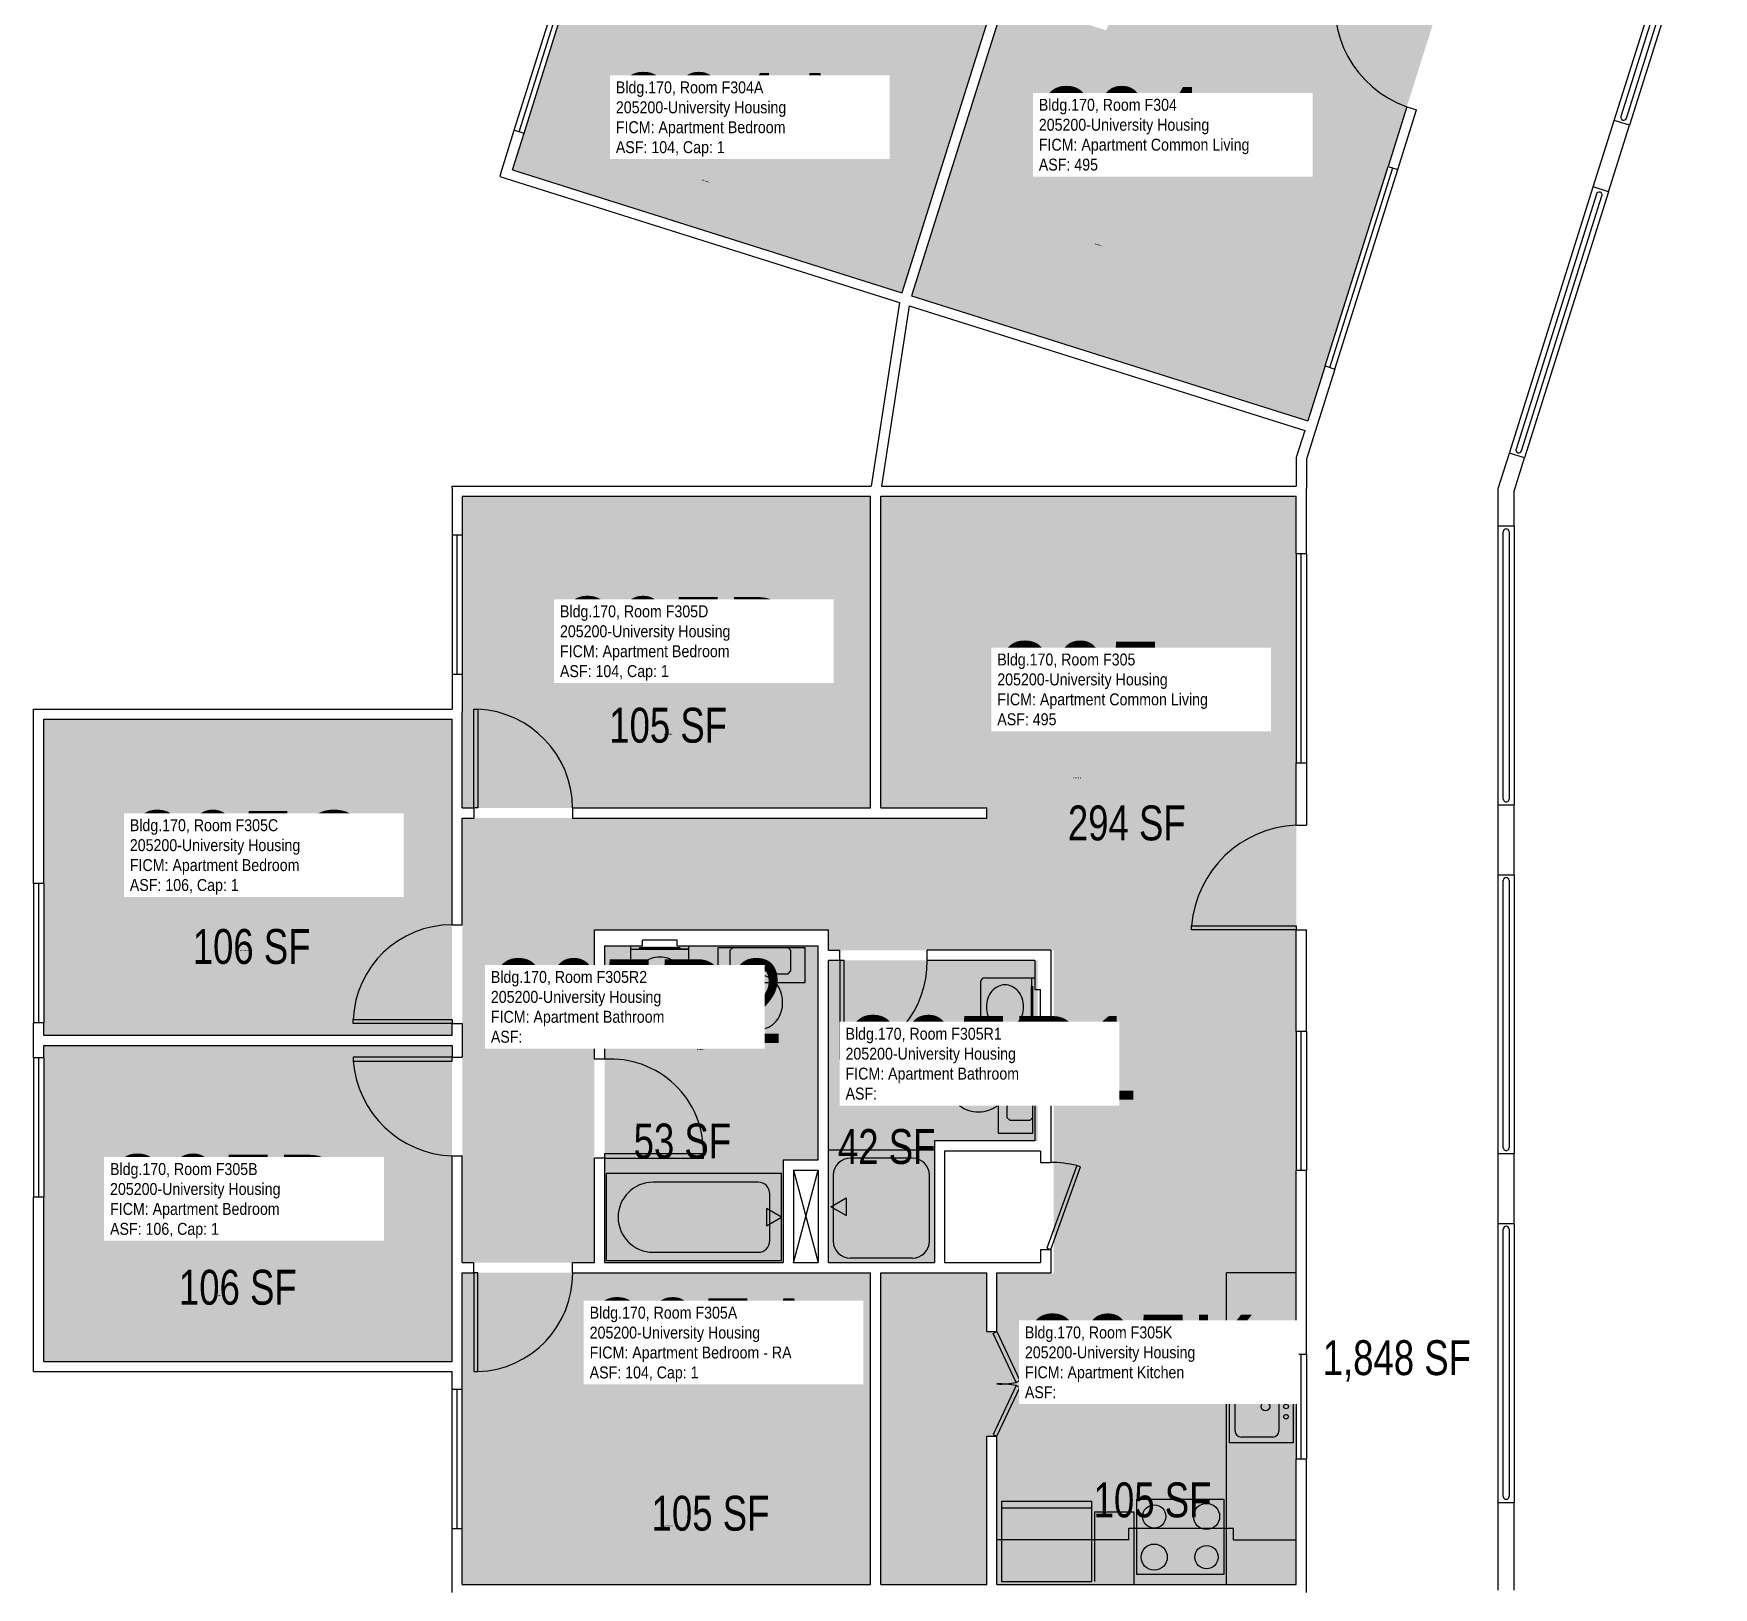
# Model space of a CAD drawing. Header units: inches. Extents: x -56 to 1185, y -144 to 3121.
# Drawn here: x -56 to 522, y 1521 to 2055 of the extents above; entities that cross this region are included whole.
import ezdxf
from ezdxf.enums import TextEntityAlignment as Align

# ---------------------------------------------------------------- set-up
doc = ezdxf.new("R2010")
doc.units = ezdxf.units.IN
doc.header["$LTSCALE"] = 10
doc.header["$MEASUREMENT"] = 0
for name, color, linetype in [('A-DOOR', 2, 'CONTINUOUS'), ('A-FLOR', 3, 'CONTINUOUS'), ('A-GLAZ', 1, 'CONTINUOUS'), ('A-IDEN-RNUM', 7, 'CONTINUOUS'), ('A-IDEN-SNUM', 4, 'CONTINUOUS'), ('A-IDEN-VNUM', 4, 'CONTINUOUS'), ('A-WALL', 5, 'CONTINUOUS'), ('AREA-TEXT', 3, 'CONTINUOUS'), ('P-SANR-FIXT', 2, 'CONTINUOUS'), ('Rooms-Category-Color', 7, 'CONTINUOUS'), ('Rooms-College-Color', 7, 'CONTINUOUS'), ('Rooms-Department-Color', 7, 'CONTINUOUS'), ('Rooms-Division-Color', 7, 'CONTINUOUS'), ('Rooms-Information', 7, 'CONTINUOUS')]:
    doc.layers.add(name, color=color, linetype=linetype)
doc.styles.add('CP_AREA', font='arial.ttf', dxfattribs={"height": 15})
doc.styles.add('CP_ROOMSNUMBER', font='arial.ttf', dxfattribs={"height": 1})
doc.styles.add('CP_ROOMVNUMBER', font='arial.ttf', dxfattribs={"width": 0.85, "height": 0.075})

msp = doc.modelspace()

# ---------------------------------------------------------------- hatches: boundary and pattern name
at = {"layer": 'Rooms-Category-Color', "true_color": 0x728ef3}
for points in [[(187.61, 2260.07), (141.6, 2114.15), (313.74, 2059.87), (312.69, 2056.53), (277.88, 2067.51), (245.63, 1965.22), (382.01, 1922.22), (462.37, 2177.1), (381.78, 2202.51), (348.4, 2096.65), (275.45, 2119.65), (273.34, 2112.97), (196.57, 2137.18), (231, 2246.38)], [(274.55, 2068.55), (242.31, 1966.27), (108.31, 2008.51), (140.56, 2110.8)], [(91.02, 1632.49), (91.02, 1785.49), (271.52, 1785.5), (271.52, 1789), (235.02, 1789), (235.02, 1896.25), (378.01, 1896.25), (378.02, 1629), (294.52, 1629), (294.51, 1739.99), (217.02, 1739.99), (217.01, 1747), (136.51, 1747), (136.52, 1632.49)], [(231.53, 1789), (231.53, 1896.25), (91.03, 1896.25), (91.03, 1789)], [(87.53, 1819.5), (87.53, 1710.75), (-52.97, 1710.75), (-52.97, 1819.5)], [(140.02, 1632.49), (140.02, 1741.5), (213.51, 1741.5), (213.51, 1667.87), (201.52, 1667.87), (201.52, 1632.49)], [(217.02, 1632.49), (217.02, 1736.49), (289.01, 1736.49), (289.01, 1674.37), (253.52, 1674.37), (253.52, 1632.5)], [(87.53, 1707.25), (87.53, 1598.5), (-52.97, 1598.5), (-52.97, 1707.25)], [(91.03, 1629), (91.03, 1521.75), (231.53, 1521.75), (231.53, 1629)], [(235.02, 1521.75), (235.02, 1629), (271.52, 1629), (271.51, 1608.75), (275.02, 1608.75), (275.02, 1629), (378.02, 1629), (378.02, 1521.75), (275.02, 1521.75), (275.02, 1572.75), (271.52, 1572.75), (271.52, 1521.75), (235.02, 1521.75)]]:
    msp.add_hatch(color=171, dxfattribs=at).paths.add_polyline_path(points)
at = {"layer": 'Rooms-College-Color', "true_color": 0xadadad}
for points in [[(187.61, 2260.07), (141.6, 2114.15), (313.74, 2059.87), (312.69, 2056.53), (277.88, 2067.51), (245.63, 1965.22), (382.01, 1922.22), (462.37, 2177.1), (381.78, 2202.51), (348.4, 2096.65), (275.45, 2119.65), (273.34, 2112.97), (196.57, 2137.18), (231, 2246.38)], [(274.55, 2068.55), (242.31, 1966.27), (108.31, 2008.51), (140.56, 2110.8)], [(91.02, 1632.49), (91.02, 1785.49), (271.52, 1785.5), (271.52, 1789), (235.02, 1789), (235.02, 1896.25), (378.01, 1896.25), (378.02, 1629), (294.52, 1629), (294.51, 1739.99), (217.02, 1739.99), (217.01, 1747), (136.51, 1747), (136.52, 1632.49)], [(231.53, 1789), (231.53, 1896.25), (91.03, 1896.25), (91.03, 1789)], [(87.53, 1819.5), (87.53, 1710.75), (-52.97, 1710.75), (-52.97, 1819.5)], [(140.02, 1632.49), (140.02, 1741.5), (213.51, 1741.5), (213.51, 1667.87), (201.52, 1667.87), (201.52, 1632.49)], [(217.02, 1632.49), (217.02, 1736.49), (289.01, 1736.49), (289.01, 1674.37), (253.52, 1674.37), (253.52, 1632.5)], [(87.53, 1707.25), (87.53, 1598.5), (-52.97, 1598.5), (-52.97, 1707.25)], [(91.03, 1629), (91.03, 1521.75), (231.53, 1521.75), (231.53, 1629)], [(235.02, 1521.75), (235.02, 1629), (271.52, 1629), (271.51, 1608.75), (275.02, 1608.75), (275.02, 1629), (378.02, 1629), (378.02, 1521.75), (275.02, 1521.75), (275.02, 1572.75), (271.52, 1572.75), (271.52, 1521.75), (235.02, 1521.75)]]:
    msp.add_hatch(color=253, dxfattribs=at).paths.add_polyline_path(points)
at = {"layer": 'Rooms-Department-Color', "true_color": 0x604aed}
for points in [[(187.61, 2260.07), (141.6, 2114.15), (313.74, 2059.87), (312.69, 2056.53), (277.88, 2067.51), (245.63, 1965.22), (382.01, 1922.22), (462.37, 2177.1), (381.78, 2202.51), (348.4, 2096.65), (275.45, 2119.65), (273.34, 2112.97), (196.57, 2137.18), (231, 2246.38)], [(274.55, 2068.55), (242.31, 1966.27), (108.31, 2008.51), (140.56, 2110.8)], [(91.02, 1632.49), (91.02, 1785.49), (271.52, 1785.5), (271.52, 1789), (235.02, 1789), (235.02, 1896.25), (378.01, 1896.25), (378.02, 1629), (294.52, 1629), (294.51, 1739.99), (217.02, 1739.99), (217.01, 1747), (136.51, 1747), (136.52, 1632.49)], [(231.53, 1789), (231.53, 1896.25), (91.03, 1896.25), (91.03, 1789)], [(87.53, 1819.5), (87.53, 1710.75), (-52.97, 1710.75), (-52.97, 1819.5)], [(140.02, 1632.49), (140.02, 1741.5), (213.51, 1741.5), (213.51, 1667.87), (201.52, 1667.87), (201.52, 1632.49)], [(217.02, 1632.49), (217.02, 1736.49), (289.01, 1736.49), (289.01, 1674.37), (253.52, 1674.37), (253.52, 1632.5)], [(87.53, 1707.25), (87.53, 1598.5), (-52.97, 1598.5), (-52.97, 1707.25)], [(91.03, 1629), (91.03, 1521.75), (231.53, 1521.75), (231.53, 1629)], [(235.02, 1521.75), (235.02, 1629), (271.52, 1629), (271.51, 1608.75), (275.02, 1608.75), (275.02, 1629), (378.02, 1629), (378.02, 1521.75), (275.02, 1521.75), (275.02, 1572.75), (271.52, 1572.75), (271.52, 1521.75), (235.02, 1521.75)]]:
    msp.add_hatch(color=173, dxfattribs=at).paths.add_polyline_path(points)
at = {"layer": 'Rooms-Division-Color', "true_color": 0x604aed}
for points in [[(187.61, 2260.07), (141.6, 2114.15), (313.74, 2059.87), (312.69, 2056.53), (277.88, 2067.51), (245.63, 1965.22), (382.01, 1922.22), (462.37, 2177.1), (381.78, 2202.51), (348.4, 2096.65), (275.45, 2119.65), (273.34, 2112.97), (196.57, 2137.18), (231, 2246.38)], [(274.55, 2068.55), (242.31, 1966.27), (108.31, 2008.51), (140.56, 2110.8)], [(91.02, 1632.49), (91.02, 1785.49), (271.52, 1785.5), (271.52, 1789), (235.02, 1789), (235.02, 1896.25), (378.01, 1896.25), (378.02, 1629), (294.52, 1629), (294.51, 1739.99), (217.02, 1739.99), (217.01, 1747), (136.51, 1747), (136.52, 1632.49)], [(231.53, 1789), (231.53, 1896.25), (91.03, 1896.25), (91.03, 1789)], [(87.53, 1819.5), (87.53, 1710.75), (-52.97, 1710.75), (-52.97, 1819.5)], [(140.02, 1632.49), (140.02, 1741.5), (213.51, 1741.5), (213.51, 1667.87), (201.52, 1667.87), (201.52, 1632.49)], [(217.02, 1632.49), (217.02, 1736.49), (289.01, 1736.49), (289.01, 1674.37), (253.52, 1674.37), (253.52, 1632.5)], [(87.53, 1707.25), (87.53, 1598.5), (-52.97, 1598.5), (-52.97, 1707.25)], [(91.03, 1629), (91.03, 1521.75), (231.53, 1521.75), (231.53, 1629)], [(235.02, 1521.75), (235.02, 1629), (271.52, 1629), (271.51, 1608.75), (275.02, 1608.75), (275.02, 1629), (378.02, 1629), (378.02, 1521.75), (275.02, 1521.75), (275.02, 1572.75), (271.52, 1572.75), (271.52, 1521.75), (235.02, 1521.75)]]:
    msp.add_hatch(color=173, dxfattribs=at).paths.add_polyline_path(points)

# ---------------------------------------------------------------- linework, layer by layer
at = {"layer": 'A-DOOR'}
for p, q in [((95.01, 1823), (96.43, 1823)), ((95.01, 1789), (95.01, 1823)), ((96.43, 1823), (96.43, 1789)), ((96.43, 1789), (95.01, 1789)), ((342.01, 1748.41), (378.01, 1748.41)), ((342.01, 1747), (342.01, 1748.41)), ((378.01, 1747), (342.01, 1747)), ((378.01, 1748.41), (378.01, 1747)), ((221.01, 1736.5), (221.01, 1702.5)), ((222.43, 1736.5), (221.01, 1736.5)), ((222.43, 1702.5), (222.43, 1736.5)), ((53.51, 1716.16), (87.51, 1716.16)), ((53.51, 1714.75), (53.51, 1716.16)), ((87.51, 1714.75), (53.51, 1714.75)), ((87.51, 1716.16), (87.51, 1714.75)), ((53.51, 1703.25), (53.51, 1701.83)), ((87.51, 1703.25), (53.51, 1703.25)), ((53.51, 1701.83), (87.51, 1701.83)), ((87.51, 1701.83), (87.51, 1703.25)), ((221.01, 1702.5), (222.43, 1702.5)), ((174.01, 1669.91), (140.01, 1669.91)), ((140.01, 1669.91), (140.01, 1668.5)), ((140.01, 1668.5), (174.01, 1668.5)), ((174.01, 1668.5), (174.01, 1669.91)), ((302.48, 1665.96), (292.18, 1637.48)), ((293.51, 1637), (303.81, 1665.48)), ((303.81, 1665.48), (302.48, 1665.96)), ((292.18, 1637.48), (293.51, 1637)), ((95.01, 1629), (95.01, 1595)), ((96.43, 1629), (95.01, 1629)), ((96.43, 1595), (96.43, 1629)), ((273.73, 1608.15), (275.01, 1608.75)), ((281.61, 1591.3), (273.73, 1608.15)), ((275.01, 1608.75), (282.89, 1591.9)), ((95.01, 1595), (96.43, 1595)), ((281.61, 1590.19), (273.73, 1573.35)), ((282.89, 1591.9), (281.61, 1591.3)), ((282.89, 1589.59), (281.61, 1590.19)), ((275.01, 1572.75), (282.89, 1589.59)), ((273.73, 1573.35), (275.01, 1572.75))]:
    msp.add_line(p, q, dxfattribs=at)
for centre, radius, start, end in [((428.77, 2065.61), 37.6, 167.0536, 250.24935), ((94.63, 1788.66), 34.38, 0.55848, 87.00377), ((379.49, 1745.43), 37.6, 92.25231, 175.44805), ((87.46, 1714.77), 33.98, 89.91731, 177.64494), ((217.16, 1735.94), 33.85, 278.94866, 0.94473), ((88.83, 1704.66), 35.43, 184.57233, 267.86542), ((142.14, 1670.68), 31.88, 358.61692, 93.82083), ((292.59, 1620.46), 46.56, 77.73028, 88.86335), ((95.25, 1628.74), 33.77, 272.00499, 0.43276), ((276.18, 1616.42), 25.7, 267.39966, 282.20489), ((276.18, 1565.07), 25.7, 77.79511, 92.60034)]:
    msp.add_arc(centre, radius, start, end, dxfattribs=at)
at = {"layer": 'A-FLOR'}
for p, q in [((517.38, 2114.64), (489.72, 2026.9)), ((491.63, 2026.3), (519.29, 2114.04)), ((481.3, 2000.2), (453.64, 1912.45)), ((455.55, 1911.85), (483.21, 1999.59)), ((449.26, 1792.02), (449.26, 1884.02)), ((451.26, 1884.02), (451.26, 1792.02)), ((449.26, 1672.02), (449.26, 1764.02)), ((451.26, 1764.02), (451.26, 1672.02)), ((205.01, 1664.37), (213.51, 1632.5)), ((205.01, 1632.49), (213.51, 1664.37)), ((449.25, 1552.02), (449.26, 1644.02)), ((451.26, 1644.02), (451.25, 1552.02))]:
    msp.add_line(p, q, dxfattribs=at)
for centre, start, end in [((490.67, 2026.6), 162.5016, 342.5016), ((482.25, 1999.9), 342.5016, 162.5016), ((454.59, 1912.15), 162.5016, 342.5016), ((450.26, 1884.02), 359.9984, 179.9984), ((450.26, 1792.02), 179.9984, 359.9984), ((450.26, 1764.02), 359.9984, 179.9984), ((450.26, 1672.02), 179.9984, 359.9984), ((450.26, 1644.02), 359.9984, 179.9984), ((450.25, 1552.02), 179.9984, 359.9984)]:
    msp.add_arc(centre, 1, start, end, dxfattribs=at)
at = {"layer": 'A-GLAZ'}
for p, q in [((108.94, 2022.2), (123.37, 2067.98)), ((110.61, 2021.68), (125.04, 2067.46)), ((112.28, 2021.15), (126.71, 2066.93)), ((387.95, 1941.06), (409.6, 2009.72)), ((389.62, 1940.53), (411.27, 2009.2)), ((391.29, 1940), (412.94, 2008.67)), ((87.51, 1883), (87.51, 1835)), ((89.26, 1835), (89.26, 1883)), ((91.01, 1883), (91.01, 1835)), ((378.01, 1876.5), (378.01, 1804.5)), ((379.76, 1804.5), (379.76, 1876.5)), ((381.51, 1876.5), (381.51, 1804.5)), ((-56.49, 1763), (-56.49, 1715)), ((-54.74, 1715), (-54.74, 1763)), ((-52.99, 1763), (-52.99, 1715)), ((378.01, 1712), (378.01, 1664.25)), ((379.76, 1664.25), (379.76, 1712)), ((381.51, 1712), (381.51, 1664.25)), ((-56.49, 1703), (-56.49, 1655)), ((-54.74, 1655), (-54.74, 1703)), ((-52.99, 1703), (-52.99, 1655)), ((378.01, 1601), (378.01, 1565)), ((379.76, 1565), (379.76, 1601)), ((381.51, 1601), (381.51, 1565)), ((87.51, 1541), (87.51, 1589)), ((89.26, 1541), (89.26, 1589)), ((91.01, 1541), (91.01, 1589))]:
    msp.add_line(p, q, dxfattribs=at)
at = {"layer": 'A-WALL'}
for p, q in [((487.46, 2025.55), (516.32, 2117.1)), ((521.57, 2115.45), (492.7, 2023.89)), ((274.54, 2068.56), (242.29, 1966.27)), ((277.88, 2067.5), (245.63, 1965.22)), ((416.06, 2030.23), (409.6, 2009.72)), ((412.94, 2008.67), (419.4, 2029.18)), ((416.06, 2030.23), (419.4, 2029.18)), ((480.24, 2002.66), (487.46, 2025.55)), ((485.49, 2001), (492.7, 2023.89)), ((492.7, 2023.89), (487.46, 2025.55)), ((104.13, 2006.94), (108.94, 2022.2)), ((108.29, 2008.51), (112.28, 2021.15)), ((108.94, 2022.2), (112.28, 2021.15)), ((104.13, 2006.94), (103.9, 2006.23)), ((103.9, 2006.23), (241.49, 1962.85)), ((108.29, 2008.51), (242.29, 1966.27)), ((409.6, 2009.72), (412.94, 2008.67)), ((451.38, 1911.1), (480.24, 2002.66)), ((485.49, 2001), (456.62, 1909.44)), ((485.49, 2001), (480.24, 2002.66)), ((241.49, 1962.85), (231.78, 1899.75)), ((244.87, 1961.78), (235.32, 1899.75)), ((244.87, 1961.78), (380.96, 1918.87)), ((245.63, 1965.22), (382.01, 1922.22)), ((387.95, 1941.06), (382.01, 1922.22)), ((391.29, 1940), (384.52, 1918.54)), ((387.95, 1941.06), (391.29, 1940)), ((380.96, 1918.87), (378.01, 1909.54)), ((384.52, 1918.54), (381.51, 1909)), ((378.01, 1909.54), (378.01, 1899.75)), ((381.51, 1909), (381.51, 1899)), ((447.51, 1898.84), (451.38, 1911.1)), ((456.62, 1909.44), (451.38, 1911.1)), ((453.01, 1898), (456.62, 1909.44)), ((87.51, 1899.75), (231.78, 1899.75)), ((87.51, 1899), (87.51, 1899.75)), ((87.51, 1899), (87.51, 1883)), ((91.01, 1896.25), (231.51, 1896.25)), ((91.01, 1896.25), (91.01, 1883)), ((231.51, 1789), (231.51, 1896.25)), ((235.01, 1896.25), (378.01, 1896.25)), ((235.01, 1789), (235.01, 1896.25)), ((235.32, 1899.75), (378.01, 1899.75)), ((378.01, 1876.5), (378.01, 1896.25)), ((381.51, 1876.5), (381.51, 1899)), ((447.51, 1886), (447.51, 1898.84)), ((453.01, 1886), (453.01, 1898)), ((447.51, 1886), (453.01, 1886)), ((447.51, 1790), (447.51, 1886)), ((453.01, 1886), (453.01, 1790)), ((87.51, 1883), (91.01, 1883)), ((378.01, 1876.5), (381.51, 1876.5)), ((87.51, 1835), (87.51, 1823)), ((87.51, 1835), (91.01, 1835)), ((91.01, 1835), (91.01, 1822)), ((-56.49, 1763), (-56.49, 1823)), ((-56.49, 1823), (87.51, 1823)), ((91.01, 1789), (91.01, 1822)), ((-52.99, 1819.5), (87.51, 1819.5)), ((-52.99, 1763), (-52.99, 1819.5)), ((87.51, 1748.75), (87.51, 1819.5)), ((378.01, 1783), (378.01, 1804.5)), ((378.01, 1804.5), (381.51, 1804.5)), ((381.51, 1804.5), (381.51, 1783)), ((91.01, 1789), (95.01, 1789)), ((95.01, 1789), (95.01, 1785.5)), ((129.01, 1789), (129.01, 1785.5)), ((129.01, 1789), (231.51, 1789)), ((235.01, 1789), (271.51, 1789)), ((271.51, 1785.5), (271.51, 1789)), ((447.51, 1790), (453.01, 1790)), ((447.51, 1766), (447.51, 1790)), ((453.01, 1766), (453.01, 1790)), ((91.01, 1785.5), (95.01, 1785.5)), ((91.01, 1748.75), (91.01, 1785.5)), ((129.01, 1785.5), (271.51, 1785.5)), ((378.01, 1783), (381.51, 1783)), ((447.51, 1670), (447.51, 1766)), ((447.51, 1766), (453.01, 1766)), ((453.01, 1766), (453.01, 1670)), ((-52.99, 1763), (-56.49, 1763)), ((87.51, 1748.75), (91.01, 1748.75)), ((136.51, 1702.5), (136.51, 1747)), ((136.51, 1747), (217.01, 1747)), ((217.01, 1740), (217.01, 1747)), ((378.01, 1712), (378.01, 1747)), ((378.01, 1747), (381.51, 1747)), ((381.51, 1712), (381.51, 1747)), ((140.01, 1741.5), (153.01, 1741.5)), ((140.01, 1741.5), (140.01, 1702.5)), ((153.01, 1741.5), (153.01, 1743.5)), ((165.01, 1743.5), (153.01, 1743.5)), ((165.01, 1741.5), (165.01, 1743.5)), ((165.01, 1741.5), (213.51, 1741.5)), ((213.51, 1667.87), (213.51, 1741.5)), ((217.01, 1740), (221.01, 1740)), ((221.01, 1736.5), (221.01, 1740)), ((251.01, 1736.5), (251.01, 1740)), ((293.51, 1740), (251.01, 1740)), ((293.51, 1740), (293.51, 1667)), ((221.01, 1736.5), (217.01, 1736.5)), ((217.01, 1632.5), (217.01, 1736.5)), ((288.01, 1736.5), (251.01, 1736.5)), ((288.01, 1736.5), (288.01, 1726.5)), ((288.01, 1726.5), (290.01, 1726.5)), ((290.01, 1714.5), (290.01, 1726.5)), ((-52.99, 1715), (-56.49, 1715)), ((-56.49, 1703), (-56.49, 1715)), ((-52.99, 1710.75), (-52.99, 1715)), ((87.51, 1714.75), (91.01, 1714.75)), ((87.51, 1710.75), (87.51, 1714.75)), ((91.01, 1714.75), (91.01, 1703.25)), ((288.01, 1714.5), (290.01, 1714.5)), ((288.01, 1714.5), (288.01, 1674.37)), ((381.51, 1712), (378.01, 1712)), ((-52.99, 1710.75), (87.51, 1710.75)), ((-52.99, 1703), (-52.99, 1707.25)), ((-52.99, 1707.25), (87.51, 1707.25)), ((87.51, 1707.25), (87.51, 1703.25)), ((-52.99, 1703), (-56.49, 1703)), ((87.51, 1703.25), (91.01, 1703.25)), ((140.01, 1702.5), (136.51, 1702.5)), ((253.51, 1674.37), (253.51, 1632.5)), ((288.01, 1674.37), (253.51, 1674.37)), ((257.01, 1670.87), (257.01, 1632.5)), ((290.01, 1670.87), (257.01, 1670.87)), ((290.01, 1670.87), (290.01, 1667)), ((87.51, 1669.25), (91.01, 1669.25)), ((87.51, 1598.5), (87.51, 1669.25)), ((91.01, 1632.5), (91.01, 1669.25)), ((140.01, 1668.5), (136.51, 1668.5)), ((136.51, 1632.5), (136.51, 1668.5)), ((140.01, 1668.5), (140.01, 1632.5)), ((201.51, 1667.87), (201.51, 1632.5)), ((201.51, 1667.87), (213.51, 1667.87)), ((290.01, 1667), (293.51, 1667)), ((447.51, 1670), (453.01, 1670)), ((447.51, 1646), (447.51, 1670)), ((453.01, 1646), (453.01, 1670)), ((205.01, 1664.37), (205.01, 1632.5)), ((205.01, 1664.37), (213.51, 1664.37)), ((213.51, 1664.37), (213.51, 1632.5)), ((378.01, 1629), (378.01, 1664.25)), ((381.51, 1664.25), (378.01, 1664.25)), ((381.51, 1601), (381.51, 1664.25)), ((-52.99, 1655), (-56.49, 1655)), ((-56.49, 1595), (-56.49, 1655)), ((-52.99, 1598.5), (-52.99, 1655)), ((447.51, 1646), (453.01, 1646)), ((447.51, 1550), (447.51, 1646)), ((453.01, 1646), (453.01, 1550)), ((290.01, 1637), (293.51, 1637)), ((290.01, 1637), (290.01, 1632.5)), ((293.51, 1637), (293.51, 1629)), ((91.01, 1632.5), (95.01, 1632.5)), ((95.01, 1629), (95.01, 1632.5)), ((129.01, 1629), (129.01, 1632.5)), ((129.01, 1632.5), (136.51, 1632.5)), ((140.01, 1632.5), (201.51, 1632.5)), ((205.01, 1632.5), (213.51, 1632.5)), ((217.01, 1632.5), (253.51, 1632.5)), ((257.01, 1632.5), (290.01, 1632.5)), ((91.01, 1629), (95.01, 1629)), ((91.01, 1594), (91.01, 1629)), ((129.01, 1629), (231.51, 1629)), ((231.51, 1521.75), (231.51, 1629)), ((235.01, 1629), (271.51, 1629)), ((235.01, 1521.75), (235.01, 1629)), ((271.51, 1608.75), (271.51, 1629)), ((275.01, 1608.75), (275.01, 1629)), ((275.01, 1629), (293.51, 1629)), ((378.01, 1601), (378.01, 1629)), ((271.51, 1608.75), (275.01, 1608.75)), ((-52.99, 1598.5), (87.51, 1598.5)), ((378.01, 1601), (381.51, 1601)), ((-56.49, 1595), (87.51, 1595)), ((87.51, 1589), (87.51, 1595)), ((91.01, 1589), (91.01, 1594)), ((87.51, 1589), (91.01, 1589)), ((271.51, 1572.75), (275.01, 1572.75)), ((271.51, 1521.75), (271.51, 1572.75)), ((275.01, 1521.75), (275.01, 1572.75)), ((378.01, 1565), (381.51, 1565)), ((378.01, 1521.75), (378.01, 1565)), ((381.51, 1519), (381.51, 1565)), ((447.51, 1550), (453.01, 1550)), ((447.51, 1519.75), (447.51, 1550)), ((453.01, 1519.75), (453.01, 1550)), ((87.51, 1541), (91.01, 1541)), ((87.51, 1519), (87.51, 1541)), ((91.01, 1521.75), (91.01, 1541)), ((91.01, 1521.75), (231.51, 1521.75)), ((235.01, 1521.75), (271.51, 1521.75)), ((275.01, 1521.75), (378.01, 1521.75))]:
    msp.add_line(p, q, dxfattribs=at)
at = {"layer": 'P-SANR-FIXT'}
for p, q in [((149.01, 1724.37), (149.01, 1741.5)), ((149.01, 1740.37), (169.01, 1740.37)), ((152.01, 1740.37), (152.01, 1740.87)), ((166.01, 1740.87), (152.01, 1740.87)), ((169.01, 1740.37), (152.01, 1740.37)), ((166.01, 1740.37), (166.01, 1740.87)), ((169.01, 1724.37), (169.01, 1741.5)), ((179.01, 1740.87), (179.01, 1728.87)), ((209.01, 1740.87), (179.01, 1740.87)), ((184.14, 1740.87), (183.14, 1739.87)), ((203.14, 1740.87), (184.14, 1740.87)), ((204.14, 1739.87), (203.14, 1740.87)), ((209.01, 1728.87), (209.01, 1740.87)), ((183.14, 1739.87), (183.14, 1732.87)), ((204.14, 1733.05), (204.14, 1739.87)), ((179.01, 1728.87), (209.01, 1728.87)), ((183.14, 1732.87), (184.02, 1732)), ((184.31, 1731.87), (187.64, 1731.87)), ((187.64, 1731.87), (191.08, 1732.86)), ((191.2, 1732.87), (196.08, 1732.87)), ((196.19, 1732.86), (199.64, 1731.87)), ((199.64, 1731.87), (203.14, 1731.87)), ((203.14, 1731.87), (204.02, 1732.75)), ((269.39, 1729), (269.39, 1712)), ((270.89, 1730.5), (288.01, 1730.5)), ((286.89, 1730.5), (286.89, 1710.5)), ((150.51, 1722.87), (167.51, 1722.87)), ((286.89, 1727.5), (287.39, 1727.5)), ((286.89, 1710.5), (286.89, 1727.5)), ((287.39, 1713.5), (287.39, 1727.5)), ((286.89, 1713.5), (287.39, 1713.5)), ((270.89, 1710.5), (288.01, 1710.5)), ((275.41, 1707), (275.41, 1677)), ((287.41, 1707), (275.41, 1707)), ((287.41, 1677), (287.41, 1707)), ((278.41, 1701.32), (278.41, 1698)), ((279.41, 1702.5), (278.54, 1701.62)), ((286.41, 1702.5), (279.41, 1702.5)), ((287.41, 1701.5), (286.41, 1702.5)), ((287.41, 1682.5), (287.41, 1701.5)), ((278.41, 1698), (279.41, 1694.5)), ((279.41, 1694.5), (279.41, 1689.56)), ((279.4, 1689.44), (278.41, 1686)), ((278.41, 1686), (278.41, 1682.5)), ((278.41, 1682.5), (279.41, 1681.5)), ((286.41, 1681.5), (287.41, 1682.5)), ((275.41, 1677), (287.41, 1677)), ((279.41, 1681.5), (286.41, 1681.5)), ((217.01, 1671.37), (253.51, 1671.37)), ((245.85, 1668.5), (224.68, 1668.5)), ((140.64, 1633.12), (140.64, 1663.12)), ((200.89, 1663.12), (140.64, 1663.12)), ((192.85, 1660.17), (156.7, 1660.17)), ((200.89, 1633.12), (200.89, 1663.12)), ((218.68, 1662.5), (218.68, 1640)), ((251.85, 1640), (251.85, 1662.5)), ((196.87, 1640.09), (196.87, 1656.16)), ((217.91, 1651.75), (223.11, 1654.75)), ((223.11, 1654.75), (223.11, 1648.75)), ((200.89, 1648.12), (195.69, 1651.12)), ((195.69, 1651.12), (195.69, 1645.12)), ((195.69, 1645.12), (200.89, 1648.12)), ((223.11, 1648.75), (217.91, 1651.75)), ((156.7, 1636.07), (192.85, 1636.07)), ((200.89, 1633.12), (140.64, 1633.12)), ((245.85, 1634), (224.68, 1634)), ((378.01, 1629), (354.01, 1629)), ((354.01, 1521.75), (354.01, 1629)), ((377.01, 1595.5), (355.01, 1595.5)), ((355.01, 1570.5), (355.01, 1595.5)), ((377.01, 1595.5), (377.01, 1570.5)), ((357.01, 1574.5), (357.01, 1591.5)), ((370.01, 1593.5), (359.01, 1593.5)), ((372.01, 1591.5), (372.01, 1574.5)), ((370.01, 1572.5), (359.01, 1572.5)), ((377.01, 1570.5), (355.01, 1570.5)), ((307.64, 1550.25), (276.64, 1550.25)), ((276.64, 1550.25), (276.64, 1522.75)), ((307.64, 1522.75), (307.64, 1550.25)), ((323.15, 1551.16), (353.15, 1551.16)), ((323.15, 1525.16), (323.15, 1551.16)), ((353.15, 1551.16), (353.15, 1525.16)), ((307.64, 1548), (276.64, 1548)), ((308.64, 1546.75), (308.64, 1522.75)), ((308.64, 1546.75), (322.15, 1546.75)), ((322.15, 1546.75), (322.15, 1521.75)), ((320.38, 1537.16), (320.38, 1541.16)), ((320.38, 1541.16), (356.38, 1541.16)), ((356.38, 1537.16), (356.38, 1541.16)), ((320.38, 1537.16), (275.01, 1537.16)), ((356.38, 1537.16), (378.01, 1537.16)), ((276.64, 1522.75), (307.64, 1522.75)), ((353.15, 1525.16), (323.15, 1525.16))]:
    msp.add_line(p, q, dxfattribs=at)
for centre, radius in [((367.39, 1583), 1.5), ((374.51, 1586.5), 0.791), ((374.51, 1583), 0.791), ((374.51, 1579.5), 0.791), ((347.15, 1545.16), 4.5), ((329.15, 1545.16), 4), ((329.15, 1531.16), 4.5), ((347.15, 1531.16), 4)]:
    msp.add_circle(centre, radius, dxfattribs=at)
for centre, radius, start, end in [((157.89, 1730.75), 6.59, 130.10091, 153.80841), ((158.57, 1729.94), 7.65, 109.22936, 130.10091), ((159.01, 1728.67), 9, 90, 109.22936), ((159.01, 1728.67), 9, 70.77064, 90), ((159.46, 1729.94), 7.65, 49.89909, 70.77064), ((160.14, 1730.75), 6.59, 26.19159, 49.89909), ((156.83, 1731.27), 5.42, 153.80841, 180), ((156.83, 1731.27), 5.42, 180, 206.19159), ((157.89, 1731.79), 6.59, 206.19159, 229.89909), ((160.14, 1731.79), 6.59, 310.10091, 333.80841), ((161.19, 1731.27), 5.42, 0, 26.19159), ((161.19, 1731.27), 5.42, 333.80841, 0), ((184.31, 1732.29), 0.418, 225, 270), ((195.46, 1722.7), 9.33, 140.52754, 161.16462), ((194.35, 1723.62), 7.89, 116.70119, 140.52754), ((193.64, 1725.04), 6.3, 90, 116.70119), ((191.2, 1732.45), 0.418, 90, 105.9454), ((193.64, 1725.04), 6.3, 63.29881, 90), ((196.08, 1732.45), 0.418, 74.0546, 90), ((192.93, 1723.62), 7.89, 39.47246, 63.29881), ((191.81, 1722.7), 9.33, 18.83538, 39.47246), ((203.72, 1733.05), 0.418, 315, 0), ((270.89, 1729), 1.5, 90, 180), ((150.51, 1724.37), 1.5, 180, 270), ((158.57, 1732.6), 7.65, 229.89909, 250.77064), ((159.01, 1733.87), 9, 250.77064, 270), ((159.01, 1733.87), 9, 270, 289.22936), ((159.46, 1732.6), 7.65, 289.22936, 310.10091), ((167.51, 1724.37), 1.5, 270, 0), ((197.22, 1722.11), 11.18, 161.16462, 180), ((190.06, 1722.11), 11.18, 0, 18.83538), ((280.39, 1720.5), 9, 160.77064, 180), ((279.12, 1720.94), 7.65, 139.89909, 160.77064), ((278.31, 1721.62), 6.59, 116.19159, 139.89909), ((277.79, 1722.68), 5.42, 90, 116.19159), ((277.79, 1722.68), 5.42, 63.80841, 90), ((277.27, 1721.62), 6.59, 40.10091, 63.80841), ((276.46, 1720.94), 7.65, 19.22936, 40.10091), ((275.19, 1720.5), 9, 0, 19.22936), ((197.22, 1722.11), 11.18, 180, 198.83538), ((195.46, 1721.51), 9.33, 198.83538, 219.47246), ((191.11, 1722.09), 10.24, 320.52754, 341.16462), ((192.71, 1721.54), 8.55, 341.16462, 3.77544), ((280.39, 1720.5), 9, 180, 199.22936), ((279.12, 1720.05), 7.65, 199.22936, 220.10091), ((276.46, 1720.05), 7.65, 319.89909, 340.77064), ((275.19, 1720.5), 9, 340.77064, 0), ((194.35, 1720.59), 7.89, 219.47246, 243.29881), ((193.64, 1719.18), 6.3, 243.29881, 270), ((193.64, 1719.18), 6.3, 270, 296.70119), ((192.93, 1720.59), 7.89, 296.70119, 320.52754), ((270.89, 1712), 1.5, 180, 270), ((278.31, 1719.37), 6.59, 220.10091, 243.80841), ((277.79, 1718.32), 5.42, 243.80841, 270), ((277.79, 1718.32), 5.42, 270, 296.19159), ((277.27, 1719.37), 6.59, 296.19159, 319.89909), ((268.65, 1688.42), 11.18, 90, 108.83538), ((268.65, 1688.42), 11.18, 71.16462, 90), ((278.83, 1701.32), 0.418, 135, 180), ((265.72, 1692), 6.3, 153.29881, 180), ((267.13, 1691.29), 7.89, 129.47246, 153.29881), ((268.05, 1690.17), 9.33, 108.83538, 129.47246), ((269.24, 1690.17), 9.33, 50.52754, 71.16462), ((270.16, 1691.29), 7.89, 26.70119, 50.52754), ((271.58, 1692), 6.3, 0, 26.70119), ((265.72, 1692), 6.3, 180, 206.70119), ((267.13, 1692.71), 7.89, 206.70119, 230.52754), ((270.16, 1692.71), 7.89, 309.47246, 333.29881), ((271.58, 1692), 6.3, 333.29881, 0), ((278.99, 1689.56), 0.418, 344.0546, 0), ((268.63, 1694.53), 10.24, 230.52754, 251.16462), ((268.08, 1692.93), 8.55, 251.16462, 273.77544), ((268.65, 1695.57), 11.18, 270, 288.83538), ((269.24, 1693.82), 9.33, 288.83538, 309.47246), ((224.68, 1662.5), 6, 90, 180), ((245.85, 1662.5), 6, 0, 90), ((156.7, 1648.12), 12.05, 90, 270), ((192.85, 1656.16), 4.02, 0, 90), ((192.85, 1640.09), 4.02, 270, 0), ((224.68, 1640), 6, 180, 270), ((245.85, 1640), 6, 270, 0), ((359.01, 1591.5), 2, 90, 180), ((370.01, 1591.5), 2, 0, 90), ((359.01, 1574.5), 2, 180, 270), ((370.01, 1574.5), 2, 270, 0)]:
    msp.add_arc(centre, radius, start, end, dxfattribs=at)

# ---------------------------------------------------------------- texts
at = {"layer": 'A-IDEN-RNUM', "style": 'CP_ROOMSNUMBER'}
for s, rotation, p in [('0304-A0', 342.43339, (173.41, 2004.89)), ('0304-00', 342.46613, (308.64, 1982.93)), ('0305-D0', 0.26878, (160.45, 1814.11)), ('0305-00', 0.26878, (301.17, 1799.16)), ('0305-C0', 0.23604, (14.66, 1739.74)), ('0305-R1', 0.34821, (247.14, 1712.61)), ('0305-R2', 0.34821, (171.64, 1705.66)), ('0305-B0', 0.26878, (5.81, 1621.02)), ('0305-K0', 0.34821, (309.58, 1598.97)), ('0305-A0', 0.23604, (160.56, 1541.7))]:
    msp.add_text(s, height=0.36, rotation=rotation, dxfattribs=at).set_placement(p)
at = {"layer": 'A-IDEN-SNUM', "style": 'CP_ROOMSNUMBER'}
for s, rotation, p in [('1700F304A0', 342.43339, (173.41, 2004.89)), ('1700F30400', 342.46613, (308.64, 1982.93)), ('1700F305D0', 0.26878, (160.45, 1814.11)), ('1700F30500', 0.26878, (301.17, 1799.16)), ('1700F305C0', 0.23604, (14.66, 1739.74)), ('1700F305R1', 0.34821, (247.14, 1712.61)), ('1700F305R2', 0.34821, (171.64, 1705.66)), ('1700F305B0', 0.26878, (5.81, 1621.02)), ('1700F305K0', 0.34821, (309.58, 1598.97)), ('1700F305A0', 0.23604, (160.56, 1541.7))]:
    msp.add_text(s, height=0.36, rotation=rotation, dxfattribs=at).set_placement(p)
at = {"layer": 'A-IDEN-VNUM', "style": 'CP_ROOMVNUMBER', "width": 0.85}
for s, p in [('304A', (143.88, 2013.05)), ('304', (289.43, 2008.23)), ('305D', (124.65, 1832.75)), ('305', (275.14, 1817.36)), ('305C', (-23.37, 1759.15)), ('305R2', (100.87, 1708.12)), ('305R1', (222.91, 1688.57)), ('305B', (-30.18, 1640.83)), ('305A', (134.87, 1591.42)), ('305K', (284.64, 1585.8))]:
    msp.add_text(s, height=28.8, dxfattribs=at).set_placement(p)
at = {"layer": 'AREA-TEXT', "style": 'CP_AREA', "width": 0.75}
for s, p in [('105 SF', (161.87, 1817.43)), ('294 SF', (319.69, 1783.81)), ('106 SF', (18.54, 1741.31)), ('53 SF', (166.76, 1674.36)), ('42 SF', (237.07, 1672.46)), ('106 SF', (13.79, 1624.03)), ('1,848 SF', (412.63, 1599.8)), ('105 SF', (328.56, 1550.85)), ('105 SF', (176.45, 1546.27))]:
    msp.add_text(s, height=12, dxfattribs=at).set_placement(p, align=Align.MIDDLE_CENTER)

# ---------------------------------------------------------------- next in the draw order: texts
at = {"layer": 'Rooms-Information', "width": 92.16, "attachment_point": 7, "style": 'CP_ROOMVNUMBER', "bg_fill": 3, "box_fill_scale": 1.5, "bg_fill_color": 256, "bg_fill_true_color": 13158600, "bg_fill_transparency": 0}
for s, insert, char_height in [('Bldg.170, Room F304A^M^J205200-University Housing^M^JFICM: Apartment Bedroom^M^JASF: 104, Cap: 1', (143.88, 2013.05), 4.1143), ('Bldg.170, Room F304^M^J205200-University Housing^M^JFICM: Apartment Common Living^M^JASF: 495', (289.43, 2008.23), 4.1143), ('Bldg.170, Room F305D^M^J205200-University Housing^M^JFICM: Apartment Bedroom^M^JASF: 104, Cap: 1', (124.65, 1832.75), 4.1143), ('Bldg.170, Room F305^M^J205200-University Housing^M^JFICM: Apartment Common Living^M^JASF: 495', (275.14, 1817.36), 4.1143), ('Bldg.170, Room F305C^M^J205200-University Housing^M^JFICM: Apartment Bedroom^M^JASF: 106, Cap: 1', (-23.37, 1759.15), 4.1143), ('Bldg.170, Room F305R2^M^J205200-University Housing^M^JFICM: Apartment Bathroom^M^JASF: ', (100.87, 1708.12), 4.1143), ('Bldg.170, Room F305R1^M^J205200-University Housing^M^JFICM: Apartment Bathroom^M^JASF: ', (222.91, 1688.57), 4.1143), ('Bldg.170, Room F305B^M^J205200-University Housing^M^JFICM: Apartment Bedroom^M^JASF: 106, Cap: 1', (-30.18, 1640.83), 4.1143), ('Bldg.170, Room F305A^M^J205200-University Housing^M^JFICM: Apartment Bedroom - RA^M^JASF: 104, Cap: 1', (134.87, 1591.42), 4.11429), ('Bldg.170, Room F305K^M^J205200-University Housing^M^JFICM: Apartment Kitchen^M^JASF: ', (284.64, 1585.8), 4.1143)]:
    msp.add_mtext(s, dxfattribs=dict(at, insert=insert, char_height=char_height))

doc.saveas('drawing.dxf')
